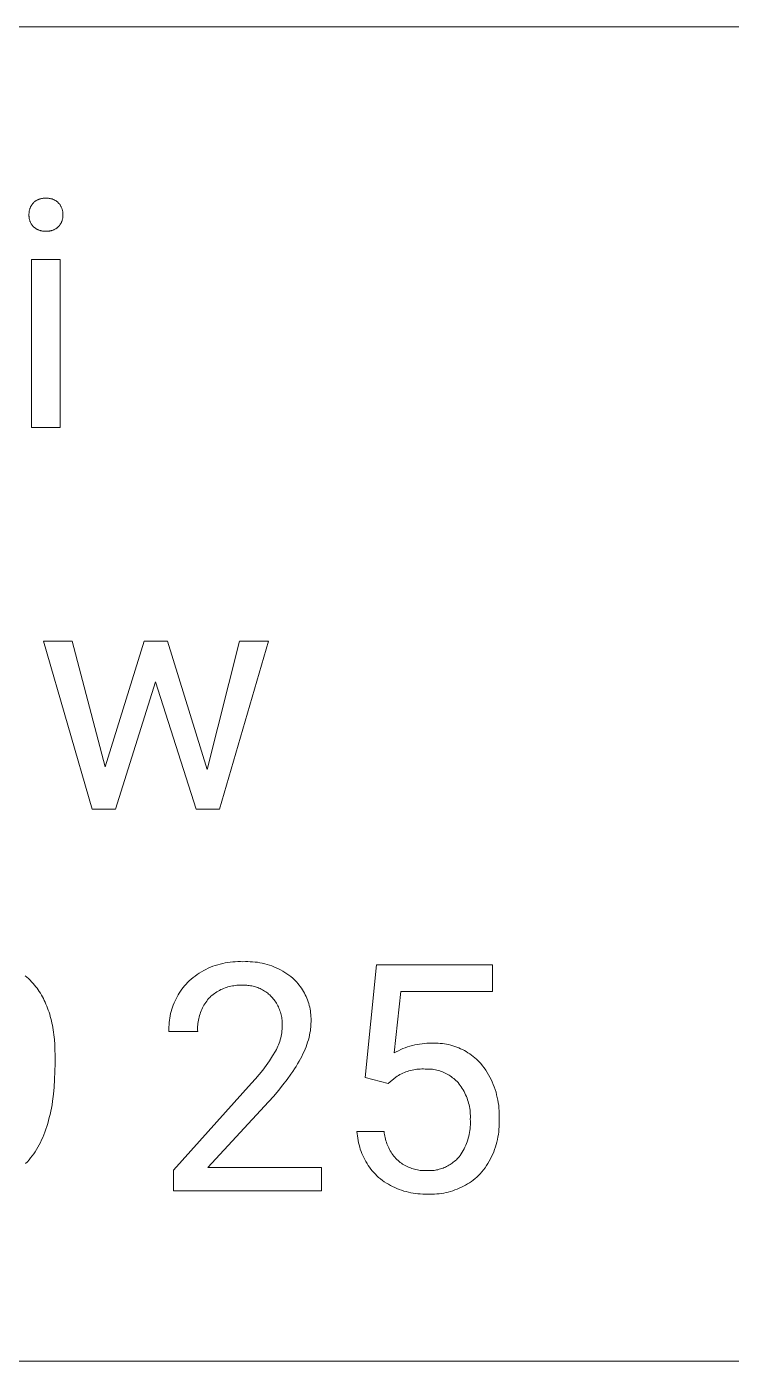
# Model space of a CAD drawing. Header units: millimetres. Extents: x 1383 to 4664, y -160 to 2132.
# Drawn here: x 4164.6 to 4261.4, y 23.5 to 206.8 of the extents above; entities that cross this region are included whole.
import ezdxf

# ---------------------------------------------------------------- set-up
doc = ezdxf.new("R2010")
doc.units = ezdxf.units.MM
doc.header["$MEASUREMENT"] = 0
doc.layers.add('Domyślny', color=7, linetype='Continuous', true_color=0x000000)

msp = doc.modelspace()

# ---------------------------------------------------------------- linework, layer by layer
at = {"layer": 'Domyślny', "color": 18, "lineweight": 15, "true_color": 0x000000}
for p, q in [((4660.84, 206.84), (3424, 206.84)), ((4164.91, 181.47), (4164.92, 181.55)), ((4164.92, 181.55), (4164.94, 181.63)), ((4164.94, 181.63), (4164.96, 181.7)), ((4164.96, 181.7), (4164.99, 181.78)), ((4164.99, 181.78), (4165.01, 181.86)), ((4165.01, 181.86), (4165.04, 181.93)), ((4165.04, 181.93), (4165.07, 182)), ((4165.07, 182), (4165.1, 182.08)), ((4165.1, 182.08), (4165.14, 182.15)), ((4165.14, 182.15), (4165.18, 182.22)), ((4165.18, 182.22), (4165.22, 182.29)), ((4165.22, 182.29), (4165.26, 182.36)), ((4165.26, 182.36), (4165.3, 182.42)), ((4165.3, 182.42), (4165.35, 182.49)), ((4165.35, 182.49), (4165.4, 182.55)), ((4165.4, 182.55), (4165.45, 182.61)), ((4165.45, 182.61), (4165.51, 182.66)), ((4165.51, 182.66), (4165.56, 182.72)), ((4165.56, 182.72), (4165.62, 182.77)), ((4165.62, 182.77), (4165.68, 182.81)), ((4165.68, 182.81), (4165.74, 182.86)), ((4165.74, 182.86), (4165.81, 182.9)), ((4165.81, 182.9), (4165.87, 182.95)), ((4165.87, 182.95), (4165.94, 182.99)), ((4165.94, 182.99), (4166.01, 183.02)), ((4166.01, 183.02), (4166.08, 183.06)), ((4166.08, 183.06), (4166.15, 183.09)), ((4166.15, 183.09), (4166.22, 183.12)), ((4166.22, 183.12), (4166.29, 183.15)), ((4166.29, 183.15), (4166.36, 183.17)), ((4166.36, 183.17), (4166.44, 183.19)), ((4166.44, 183.19), (4166.51, 183.21)), ((4166.51, 183.21), (4166.59, 183.23)), ((4166.59, 183.23), (4166.66, 183.25)), ((4166.66, 183.25), (4166.74, 183.26)), ((4166.74, 183.26), (4166.81, 183.27)), ((4166.81, 183.27), (4166.89, 183.28)), ((4166.89, 183.28), (4166.97, 183.28)), ((4166.97, 183.28), (4167.04, 183.28)), ((4167.04, 183.28), (4167.12, 183.28)), ((4167.12, 183.28), (4167.2, 183.28)), ((4167.2, 183.28), (4167.28, 183.28)), ((4167.28, 183.28), (4167.35, 183.28)), ((4167.35, 183.28), (4167.43, 183.28)), ((4167.43, 183.28), (4167.51, 183.27)), ((4167.51, 183.27), (4167.58, 183.27)), ((4167.58, 183.27), (4167.66, 183.26)), ((4167.66, 183.26), (4167.74, 183.25)), ((4167.74, 183.25), (4167.81, 183.23)), ((4167.81, 183.23), (4167.89, 183.21)), ((4167.89, 183.21), (4167.96, 183.19)), ((4167.96, 183.19), (4168.04, 183.17)), ((4168.04, 183.17), (4168.11, 183.15)), ((4168.11, 183.15), (4168.18, 183.12)), ((4168.18, 183.12), (4168.25, 183.09)), ((4168.25, 183.09), (4168.32, 183.06)), ((4168.32, 183.06), (4168.39, 183.02)), ((4168.39, 183.02), (4168.46, 182.98)), ((4168.46, 182.98), (4168.53, 182.95)), ((4168.53, 182.95), (4168.59, 182.9)), ((4168.59, 182.9), (4168.65, 182.86)), ((4168.65, 182.86), (4168.72, 182.81)), ((4168.72, 182.81), (4168.78, 182.77)), ((4168.78, 182.77), (4168.84, 182.72)), ((4168.84, 182.72), (4168.89, 182.66)), ((4168.89, 182.66), (4168.95, 182.61)), ((4168.95, 182.61), (4169, 182.55)), ((4169, 182.55), (4169.05, 182.49)), ((4169.05, 182.49), (4169.1, 182.42)), ((4169.1, 182.42), (4169.14, 182.36)), ((4169.14, 182.36), (4169.19, 182.29)), ((4169.19, 182.29), (4169.23, 182.22)), ((4169.23, 182.22), (4169.27, 182.15)), ((4169.27, 182.15), (4169.31, 182.08)), ((4169.31, 182.08), (4169.34, 182.01)), ((4169.34, 182.01), (4169.37, 181.93)), ((4169.37, 181.93), (4169.4, 181.86)), ((4169.4, 181.86), (4169.43, 181.78)), ((4169.43, 181.78), (4169.45, 181.71)), ((4169.45, 181.71), (4169.47, 181.63)), ((4169.47, 181.63), (4169.49, 181.55)), ((4169.49, 181.55), (4169.51, 181.47)), ((4164.87, 181.15), (4164.88, 181.23)), ((4164.87, 181.07), (4164.87, 181.15)), ((4164.87, 180.99), (4164.87, 181.07)), ((4164.87, 180.91), (4164.87, 180.99)), ((4164.87, 180.83), (4164.87, 180.91)), ((4164.88, 180.75), (4164.87, 180.83)), ((4164.88, 181.23), (4164.89, 181.31)), ((4164.88, 180.68), (4164.88, 180.75)), ((4164.89, 180.6), (4164.88, 180.68)), ((4164.89, 181.31), (4164.9, 181.39)), ((4164.91, 180.52), (4164.89, 180.6)), ((4164.9, 181.39), (4164.91, 181.47)), ((4164.92, 180.44), (4164.91, 180.52)), ((4164.94, 180.36), (4164.92, 180.44)), ((4164.96, 180.29), (4164.94, 180.36)), ((4164.98, 180.21), (4164.96, 180.29)), ((4165.01, 180.13), (4164.98, 180.21)), ((4165.04, 180.06), (4165.01, 180.13)), ((4165.07, 179.99), (4165.04, 180.06)), ((4165.1, 179.92), (4165.07, 179.99)), ((4165.14, 179.84), (4165.1, 179.92)), ((4165.17, 179.77), (4165.14, 179.84)), ((4165.21, 179.71), (4165.17, 179.77)), ((4165.26, 179.64), (4165.21, 179.71)), ((4169.22, 179.75), (4169.18, 179.69)), ((4169.26, 179.82), (4169.22, 179.75)), ((4169.3, 179.89), (4169.26, 179.82)), ((4169.33, 179.96), (4169.3, 179.89)), ((4169.36, 180.03), (4169.33, 179.96)), ((4169.39, 180.1), (4169.36, 180.03)), ((4169.42, 180.17), (4169.39, 180.1)), ((4169.44, 180.24), (4169.42, 180.17)), ((4169.46, 180.31), (4169.44, 180.24)), ((4169.48, 180.39), (4169.46, 180.31)), ((4169.5, 180.46), (4169.48, 180.39)), ((4169.51, 180.54), (4169.5, 180.46)), ((4169.51, 181.47), (4169.52, 181.39)), ((4169.53, 180.61), (4169.51, 180.54)), ((4169.52, 181.39), (4169.53, 181.31)), ((4169.53, 181.31), (4169.54, 181.23)), ((4169.54, 180.69), (4169.53, 180.61)), ((4169.54, 181.23), (4169.55, 181.15)), ((4169.55, 180.84), (4169.54, 180.76)), ((4169.54, 180.76), (4169.54, 180.69)), ((4169.55, 181.15), (4169.55, 181.07)), ((4169.55, 181.07), (4169.55, 180.99)), ((4169.55, 180.99), (4169.55, 180.92)), ((4169.55, 180.92), (4169.55, 180.84)), ((4165.3, 179.57), (4165.26, 179.64)), ((4165.35, 179.51), (4165.3, 179.57)), ((4165.4, 179.45), (4165.35, 179.51)), ((4165.45, 179.39), (4165.4, 179.45)), ((4165.51, 179.33), (4165.45, 179.39)), ((4165.56, 179.28), (4165.51, 179.33)), ((4165.62, 179.24), (4165.56, 179.28)), ((4165.68, 179.19), (4165.62, 179.24)), ((4165.75, 179.14), (4165.68, 179.19)), ((4165.81, 179.1), (4165.75, 179.14)), ((4165.88, 179.06), (4165.81, 179.1)), ((4165.94, 179.02), (4165.88, 179.06)), ((4166.01, 178.99), (4165.94, 179.02)), ((4166.08, 178.96), (4166.01, 178.99)), ((4166.15, 178.92), (4166.08, 178.96)), ((4166.22, 178.9), (4166.15, 178.92)), ((4166.29, 178.87), (4166.22, 178.9)), ((4166.37, 178.85), (4166.29, 178.87)), ((4166.44, 178.83), (4166.37, 178.85)), ((4166.51, 178.81), (4166.44, 178.83)), ((4166.59, 178.79), (4166.51, 178.81)), ((4166.66, 178.78), (4166.59, 178.79)), ((4166.74, 178.77), (4166.66, 178.78)), ((4166.82, 178.76), (4166.74, 178.77)), ((4166.89, 178.75), (4166.82, 178.76)), ((4166.97, 178.75), (4166.89, 178.75)), ((4167.05, 178.75), (4166.97, 178.75)), ((4167.12, 178.75), (4167.05, 178.75)), ((4167.2, 178.75), (4167.12, 178.75)), ((4167.28, 178.75), (4167.2, 178.75)), ((4167.36, 178.75), (4167.28, 178.75)), ((4167.44, 178.75), (4167.36, 178.75)), ((4167.52, 178.75), (4167.44, 178.75)), ((4167.6, 178.76), (4167.52, 178.75)), ((4167.68, 178.77), (4167.6, 178.76)), ((4167.76, 178.78), (4167.68, 178.77)), ((4167.83, 178.8), (4167.76, 178.78)), ((4167.91, 178.81), (4167.83, 178.8)), ((4167.99, 178.84), (4167.91, 178.81)), ((4168.07, 178.86), (4167.99, 178.84)), ((4168.14, 178.88), (4168.07, 178.86)), ((4168.22, 178.91), (4168.14, 178.88)), ((4168.29, 178.94), (4168.22, 178.91)), ((4168.36, 178.98), (4168.29, 178.94)), ((4168.43, 179.01), (4168.36, 178.98)), ((4168.5, 179.05), (4168.43, 179.01)), ((4168.57, 179.09), (4168.5, 179.05)), ((4168.64, 179.14), (4168.57, 179.09)), ((4168.7, 179.18), (4168.64, 179.14)), ((4168.77, 179.23), (4168.7, 179.18)), ((4168.83, 179.28), (4168.77, 179.23)), ((4168.89, 179.33), (4168.83, 179.28)), ((4168.95, 179.39), (4168.89, 179.33)), ((4169, 179.44), (4168.95, 179.39)), ((4169.05, 179.5), (4169, 179.44)), ((4169.09, 179.56), (4169.05, 179.5)), ((4169.14, 179.63), (4169.09, 179.56)), ((4169.18, 179.69), (4169.14, 179.63)), ((4165.2, 151.78), (4165.2, 174.86)), ((4165.2, 174.86), (4169.14, 174.86)), ((4169.14, 174.86), (4169.14, 151.78)), ((4169.14, 151.78), (4165.2, 151.78)), ((4173.58, 99.33), (4166.87, 122.42)), ((4166.87, 122.42), (4170.81, 122.42)), ((4170.81, 122.42), (4175.35, 105.14)), ((4175.35, 105.14), (4180.73, 122.42)), ((4180.73, 122.42), (4183.91, 122.42)), ((4183.91, 122.42), (4189.39, 104.78)), ((4189.39, 104.78), (4193.83, 122.42)), ((4197.78, 122.42), (4191.05, 99.33)), ((4193.83, 122.42), (4197.78, 122.42)), ((4182.25, 116.84), (4176.78, 99.33)), ((4187.85, 99.33), (4182.25, 116.84)), ((4176.78, 99.33), (4173.58, 99.33)), ((4191.05, 99.33), (4187.85, 99.33)), ((4188.58, 76.98), (4188.89, 77.16)), ((4188.89, 77.16), (4189.2, 77.32)), ((4189.2, 77.32), (4189.51, 77.47)), ((4189.51, 77.47), (4189.83, 77.61)), ((4189.83, 77.61), (4190.16, 77.74)), ((4190.16, 77.74), (4190.49, 77.86)), ((4190.49, 77.86), (4190.82, 77.96)), ((4190.82, 77.96), (4191.16, 78.06)), ((4191.16, 78.06), (4191.5, 78.14)), ((4191.5, 78.14), (4191.84, 78.21)), ((4191.84, 78.21), (4192.19, 78.27)), ((4192.19, 78.27), (4192.53, 78.32)), ((4192.53, 78.32), (4192.88, 78.36)), ((4192.88, 78.36), (4193.23, 78.38)), ((4193.23, 78.38), (4193.58, 78.39)), ((4193.58, 78.39), (4193.93, 78.39)), ((4193.93, 78.39), (4194.28, 78.38)), ((4194.28, 78.38), (4194.62, 78.39)), ((4194.62, 78.39), (4194.95, 78.39)), ((4194.95, 78.39), (4195.29, 78.38)), ((4195.29, 78.38), (4195.62, 78.36)), ((4195.62, 78.36), (4195.96, 78.33)), ((4195.96, 78.33), (4196.29, 78.29)), ((4196.29, 78.29), (4196.62, 78.23)), ((4196.62, 78.23), (4196.95, 78.16)), ((4196.95, 78.16), (4197.28, 78.09)), ((4197.28, 78.09), (4197.6, 78)), ((4197.6, 78), (4197.92, 77.9)), ((4197.92, 77.9), (4198.24, 77.79)), ((4198.24, 77.79), (4198.55, 77.67)), ((4198.55, 77.67), (4198.86, 77.53)), ((4198.86, 77.53), (4199.16, 77.39)), ((4199.16, 77.39), (4199.46, 77.24)), ((4199.46, 77.24), (4199.76, 77.08)), ((4199.76, 77.08), (4200.04, 76.9)), ((4211.07, 62.46), (4212.66, 77.95)), ((4212.66, 77.95), (4228.58, 77.95)), ((4228.58, 77.95), (4228.58, 74.3)), ((4164.36, 76.44), (4164.59, 76.25)), ((4164.59, 76.25), (4164.81, 76.05)), ((4164.81, 76.05), (4165.03, 75.84)), ((4165.03, 75.84), (4165.24, 75.62)), ((4165.24, 75.62), (4165.44, 75.4)), ((4165.44, 75.4), (4165.63, 75.17)), ((4186.27, 75.06), (4186.47, 75.29)), ((4186.47, 75.29), (4186.68, 75.52)), ((4186.68, 75.52), (4186.9, 75.74)), ((4186.9, 75.74), (4187.16, 75.97)), ((4187.16, 75.97), (4187.43, 76.19)), ((4187.43, 76.19), (4187.71, 76.4)), ((4187.71, 76.4), (4187.99, 76.61)), ((4187.99, 76.61), (4188.28, 76.8)), ((4188.28, 76.8), (4188.58, 76.98)), ((4200.04, 76.9), (4200.33, 76.72)), ((4200.33, 76.72), (4200.6, 76.53)), ((4200.6, 76.53), (4200.87, 76.33)), ((4200.87, 76.33), (4201.13, 76.12)), ((4201.13, 76.12), (4201.32, 75.94)), ((4201.32, 75.94), (4201.51, 75.75)), ((4201.51, 75.75), (4201.68, 75.56)), ((4201.68, 75.56), (4201.85, 75.37)), ((4201.85, 75.37), (4202.02, 75.16)), ((4165.63, 75.17), (4165.81, 74.94)), ((4165.81, 74.94), (4165.98, 74.72)), ((4165.98, 74.72), (4166.14, 74.5)), ((4166.14, 74.5), (4166.29, 74.27)), ((4166.29, 74.27), (4166.44, 74.04)), ((4166.44, 74.04), (4166.58, 73.8)), ((4166.58, 73.8), (4166.72, 73.55)), ((4166.72, 73.55), (4166.85, 73.31)), ((4185.09, 73.27), (4185.23, 73.54)), ((4185.23, 73.54), (4185.38, 73.81)), ((4185.38, 73.81), (4185.54, 74.07)), ((4185.54, 74.07), (4185.71, 74.33)), ((4185.71, 74.33), (4185.89, 74.58)), ((4185.89, 74.58), (4186.07, 74.82)), ((4186.07, 74.82), (4186.27, 75.06)), ((4189.72, 73.48), (4189.57, 73.31)), ((4189.87, 73.62), (4189.72, 73.48)), ((4190.03, 73.75), (4189.87, 73.62)), ((4190.19, 73.88), (4190.03, 73.75)), ((4190.36, 74.01), (4190.19, 73.88)), ((4190.53, 74.12), (4190.36, 74.01)), ((4190.7, 74.24), (4190.53, 74.12)), ((4190.88, 74.34), (4190.7, 74.24)), ((4191.07, 74.44), (4190.88, 74.34)), ((4191.25, 74.54), (4191.07, 74.44)), ((4191.44, 74.62), (4191.25, 74.54)), ((4191.63, 74.71), (4191.44, 74.62)), ((4191.83, 74.78), (4191.63, 74.71)), ((4192.02, 74.85), (4191.83, 74.78)), ((4192.22, 74.91), (4192.02, 74.85)), ((4192.42, 74.96), (4192.22, 74.91)), ((4192.63, 75.01), (4192.42, 74.96)), ((4192.83, 75.05), (4192.63, 75.01)), ((4193.04, 75.08), (4192.83, 75.05)), ((4193.24, 75.11), (4193.04, 75.08)), ((4193.45, 75.13), (4193.24, 75.11)), ((4193.66, 75.14), (4193.45, 75.13)), ((4193.87, 75.15), (4193.66, 75.14)), ((4194.07, 75.14), (4193.87, 75.15)), ((4194.28, 75.14), (4194.07, 75.14)), ((4194.46, 75.14), (4194.28, 75.14)), ((4194.63, 75.14), (4194.46, 75.14)), ((4194.8, 75.13), (4194.63, 75.14)), ((4194.98, 75.12), (4194.8, 75.13)), ((4195.15, 75.1), (4194.98, 75.12)), ((4195.32, 75.08), (4195.15, 75.1)), ((4195.5, 75.05), (4195.32, 75.08)), ((4195.67, 75.01), (4195.5, 75.05)), ((4195.83, 74.97), (4195.67, 75.01)), ((4196, 74.92), (4195.83, 74.97)), ((4196.17, 74.87), (4196, 74.92)), ((4196.33, 74.81), (4196.17, 74.87)), ((4196.49, 74.75), (4196.33, 74.81)), ((4196.65, 74.68), (4196.49, 74.75)), ((4196.81, 74.6), (4196.65, 74.68)), ((4196.96, 74.52), (4196.81, 74.6)), ((4197.12, 74.43), (4196.96, 74.52)), ((4197.26, 74.34), (4197.12, 74.43)), ((4197.41, 74.25), (4197.26, 74.34)), ((4197.55, 74.15), (4197.41, 74.25)), ((4197.69, 74.04), (4197.55, 74.15)), ((4197.82, 73.93), (4197.69, 74.04)), ((4197.96, 73.82), (4197.82, 73.93)), ((4198.08, 73.7), (4197.96, 73.82)), ((4198.2, 73.57), (4198.08, 73.7)), ((4198.33, 73.43), (4198.2, 73.57)), ((4198.45, 73.29), (4198.33, 73.43)), ((4202.02, 75.16), (4202.17, 74.95)), ((4202.17, 74.95), (4202.32, 74.74)), ((4202.32, 74.74), (4202.46, 74.52)), ((4202.46, 74.52), (4202.6, 74.3)), ((4202.6, 74.3), (4202.73, 74.07)), ((4202.73, 74.07), (4202.85, 73.84)), ((4202.85, 73.84), (4202.96, 73.6)), ((4202.96, 73.6), (4203.06, 73.37)), ((4203.06, 73.37), (4203.16, 73.12)), ((4216, 74.3), (4215.06, 65.84)), ((4228.58, 74.3), (4216, 74.3)), ((4166.85, 73.31), (4166.97, 73.05)), ((4166.97, 73.05), (4167.1, 72.8)), ((4167.1, 72.8), (4167.21, 72.53)), ((4167.21, 72.53), (4167.32, 72.27)), ((4167.32, 72.27), (4167.43, 72)), ((4167.43, 72), (4167.53, 71.72)), ((4167.53, 71.72), (4167.63, 71.44)), ((4184.35, 71.24), (4184.43, 71.54)), ((4184.43, 71.54), (4184.51, 71.84)), ((4184.51, 71.84), (4184.61, 72.13)), ((4184.61, 72.13), (4184.71, 72.42)), ((4184.71, 72.42), (4184.83, 72.71)), ((4184.83, 72.71), (4184.95, 72.99)), ((4184.95, 72.99), (4185.09, 73.27)), ((4188.54, 71.61), (4188.46, 71.41)), ((4188.63, 71.82), (4188.54, 71.61)), ((4188.72, 72.02), (4188.63, 71.82)), ((4188.82, 72.21), (4188.72, 72.02)), ((4188.93, 72.4), (4188.82, 72.21)), ((4189.05, 72.59), (4188.93, 72.4)), ((4189.17, 72.78), (4189.05, 72.59)), ((4189.3, 72.96), (4189.17, 72.78)), ((4189.43, 73.14), (4189.3, 72.96)), ((4189.57, 73.31), (4189.43, 73.14)), ((4198.57, 73.14), (4198.45, 73.29)), ((4198.68, 72.98), (4198.57, 73.14)), ((4198.79, 72.83), (4198.68, 72.98)), ((4198.89, 72.67), (4198.79, 72.83)), ((4198.98, 72.5), (4198.89, 72.67)), ((4199.07, 72.33), (4198.98, 72.5)), ((4199.16, 72.16), (4199.07, 72.33)), ((4199.24, 71.99), (4199.16, 72.16)), ((4199.31, 71.82), (4199.24, 71.99)), ((4199.37, 71.64), (4199.31, 71.82)), ((4199.43, 71.46), (4199.37, 71.64)), ((4203.16, 73.12), (4203.25, 72.88)), ((4203.25, 72.88), (4203.32, 72.63)), ((4203.32, 72.63), (4203.4, 72.38)), ((4203.4, 72.38), (4203.46, 72.13)), ((4203.46, 72.13), (4203.51, 71.87)), ((4203.51, 71.87), (4203.56, 71.61)), ((4203.56, 71.61), (4203.59, 71.36)), ((4167.63, 71.44), (4167.72, 71.15)), ((4167.72, 71.15), (4167.8, 70.86)), ((4167.8, 70.86), (4167.88, 70.56)), ((4167.88, 70.56), (4167.96, 70.26)), ((4167.96, 70.26), (4168.02, 69.95)), ((4168.02, 69.95), (4168.09, 69.64)), ((4184.12, 69.41), (4184.13, 69.72)), ((4184.13, 69.72), (4184.16, 70.03)), ((4184.16, 70.03), (4184.19, 70.33)), ((4184.19, 70.33), (4184.23, 70.64)), ((4184.23, 70.64), (4184.29, 70.94)), ((4184.29, 70.94), (4184.35, 71.24)), ((4188.08, 69.68), (4188.06, 69.46)), ((4188.1, 69.9), (4188.08, 69.68)), ((4188.13, 70.12), (4188.1, 69.9)), ((4188.16, 70.34), (4188.13, 70.12)), ((4188.21, 70.56), (4188.16, 70.34)), ((4188.26, 70.77), (4188.21, 70.56)), ((4188.32, 70.99), (4188.26, 70.77)), ((4188.39, 71.2), (4188.32, 70.99)), ((4188.46, 71.41), (4188.39, 71.2)), ((4199.49, 71.28), (4199.43, 71.46)), ((4199.53, 71.09), (4199.49, 71.28)), ((4199.57, 70.91), (4199.53, 71.09)), ((4199.61, 70.72), (4199.57, 70.91)), ((4199.64, 70.53), (4199.61, 70.72)), ((4199.66, 70.34), (4199.64, 70.53)), ((4199.67, 70.15), (4199.66, 70.34)), ((4199.68, 69.96), (4199.67, 70.15)), ((4199.68, 69.78), (4199.68, 69.96)), ((4199.68, 69.59), (4199.68, 69.78)), ((4203.59, 71.36), (4203.62, 71.1)), ((4203.62, 71.1), (4203.64, 70.84)), ((4203.64, 69.77), (4203.63, 69.62)), ((4203.64, 70.84), (4203.65, 70.58)), ((4203.65, 70.06), (4203.64, 69.91)), ((4203.64, 69.91), (4203.64, 69.77)), ((4203.65, 70.58), (4203.65, 70.32)), ((4203.65, 70.32), (4203.65, 70.06)), ((4168.09, 69.64), (4168.15, 69.33)), ((4168.15, 69.33), (4168.2, 69.01)), ((4168.2, 69.01), (4168.25, 68.68)), ((4168.25, 68.68), (4168.29, 68.35)), ((4168.29, 68.35), (4168.37, 67.68)), ((4184.11, 69.11), (4184.12, 69.41)), ((4184.12, 68.8), (4184.11, 69.11)), ((4188.07, 68.8), (4184.12, 68.8)), ((4188.06, 69.46), (4188.06, 69.24)), ((4188.06, 69.24), (4188.06, 69.02)), ((4188.06, 69.02), (4188.07, 68.8)), ((4199.42, 67.66), (4199.48, 67.9)), ((4199.48, 67.9), (4199.53, 68.14)), ((4199.53, 68.14), (4199.58, 68.38)), ((4199.58, 68.38), (4199.61, 68.62)), ((4199.61, 68.62), (4199.64, 68.86)), ((4199.64, 68.86), (4199.66, 69.1)), ((4199.66, 69.1), (4199.68, 69.34)), ((4199.68, 69.34), (4199.68, 69.59)), ((4203.37, 67.97), (4203.28, 67.66)), ((4203.44, 68.28), (4203.37, 67.97)), ((4203.5, 68.58), (4203.44, 68.28)), ((4203.55, 68.88), (4203.5, 68.58)), ((4203.58, 69.03), (4203.55, 68.88)), ((4203.59, 69.18), (4203.58, 69.03)), ((4203.61, 69.33), (4203.59, 69.18)), ((4203.62, 69.48), (4203.61, 69.33)), ((4203.63, 69.62), (4203.62, 69.48)), ((4168.37, 67.68), (4168.42, 66.98)), ((4168.42, 66.98), (4168.45, 66.27)), ((4168.45, 66.27), (4168.46, 65.53)), ((4198.37, 65.42), (4198.78, 66.09)), ((4198.78, 66.09), (4198.9, 66.3)), ((4198.9, 66.3), (4199, 66.52)), ((4199, 66.52), (4199.1, 66.75)), ((4199.1, 66.75), (4199.19, 66.97)), ((4199.19, 66.97), (4199.28, 67.2)), ((4199.28, 67.2), (4199.35, 67.43)), ((4199.35, 67.43), (4199.42, 67.66)), ((4202.68, 66.04), (4202.53, 65.71)), ((4202.82, 66.37), (4202.68, 66.04)), ((4202.96, 66.7), (4202.82, 66.37)), ((4203.08, 67.02), (4202.96, 66.7)), ((4203.18, 67.34), (4203.08, 67.02)), ((4203.28, 67.66), (4203.18, 67.34)), ((4215.36, 66), (4215.66, 66.15)), ((4215.66, 66.15), (4215.97, 66.3)), ((4215.97, 66.3), (4216.28, 66.43)), ((4216.28, 66.43), (4216.6, 66.56)), ((4216.6, 66.56), (4216.92, 66.67)), ((4216.92, 66.67), (4217.24, 66.77)), ((4217.24, 66.77), (4217.57, 66.86)), ((4217.57, 66.86), (4217.9, 66.94)), ((4217.9, 66.94), (4218.23, 67.01)), ((4218.23, 67.01), (4218.56, 67.06)), ((4218.56, 67.06), (4218.9, 67.11)), ((4218.9, 67.11), (4219.24, 67.14)), ((4219.24, 67.14), (4219.57, 67.17)), ((4219.57, 67.17), (4219.91, 67.18)), ((4219.91, 67.18), (4220.25, 67.18)), ((4220.25, 67.18), (4220.54, 67.19)), ((4220.54, 67.19), (4220.83, 67.19)), ((4220.83, 67.19), (4221.12, 67.18)), ((4221.12, 67.18), (4221.41, 67.16)), ((4221.41, 67.16), (4221.7, 67.13)), ((4221.7, 67.13), (4221.99, 67.09)), ((4221.99, 67.09), (4222.27, 67.04)), ((4222.27, 67.04), (4222.56, 66.98)), ((4222.56, 66.98), (4222.84, 66.91)), ((4222.84, 66.91), (4223.12, 66.83)), ((4223.12, 66.83), (4223.39, 66.74)), ((4223.39, 66.74), (4223.67, 66.64)), ((4223.67, 66.64), (4223.94, 66.54)), ((4223.94, 66.54), (4224.2, 66.42)), ((4224.2, 66.42), (4224.46, 66.3)), ((4224.46, 66.3), (4224.72, 66.16)), ((4224.72, 66.16), (4224.97, 66.02)), ((4224.97, 66.02), (4225.22, 65.87)), ((4168.46, 64.38), (4168.44, 63.27)), ((4168.46, 65.53), (4168.46, 64.38)), ((4197.48, 64.11), (4197.94, 64.76)), ((4197.94, 64.76), (4198.37, 65.42)), ((4201.8, 64.34), (4201.59, 63.99)), ((4202, 64.69), (4201.8, 64.34)), ((4202.19, 65.03), (4202, 64.69)), ((4202.36, 65.37), (4202.19, 65.03)), ((4202.53, 65.71), (4202.36, 65.37)), ((4215.06, 65.84), (4215.36, 66)), ((4225.22, 65.87), (4225.47, 65.71)), ((4225.47, 65.71), (4225.7, 65.54)), ((4225.7, 65.54), (4225.93, 65.37)), ((4225.93, 65.37), (4226.16, 65.19)), ((4226.16, 65.19), (4226.38, 65)), ((4226.38, 65), (4226.59, 64.8)), ((4226.59, 64.8), (4226.8, 64.59)), ((4226.8, 64.59), (4226.99, 64.38)), ((4226.99, 64.38), (4227.23, 64.09)), ((4168.44, 63.27), (4168.4, 62.2)), ((4196, 62.26), (4196.52, 62.86)), ((4196.52, 62.86), (4197.01, 63.48)), ((4197.01, 63.48), (4197.48, 64.11)), ((4200.88, 62.92), (4200.36, 62.19)), ((4201.13, 63.28), (4200.88, 62.92)), ((4201.36, 63.64), (4201.13, 63.28)), ((4201.59, 63.99), (4201.36, 63.64)), ((4214.23, 61.65), (4211.07, 62.46)), ((4215.28, 62.5), (4214.23, 61.65)), ((4215.47, 62.63), (4215.28, 62.5)), ((4215.66, 62.74), (4215.47, 62.63)), ((4215.86, 62.86), (4215.66, 62.74)), ((4216.06, 62.96), (4215.86, 62.86)), ((4216.26, 63.06), (4216.06, 62.96)), ((4216.47, 63.15), (4216.26, 63.06)), ((4216.68, 63.23), (4216.47, 63.15)), ((4216.89, 63.3), (4216.68, 63.23)), ((4217.11, 63.37), (4216.89, 63.3)), ((4217.32, 63.43), (4217.11, 63.37)), ((4217.54, 63.48), (4217.32, 63.43)), ((4217.76, 63.53), (4217.54, 63.48)), ((4217.99, 63.57), (4217.76, 63.53)), ((4218.21, 63.6), (4217.99, 63.57)), ((4218.43, 63.62), (4218.21, 63.6)), ((4218.66, 63.63), (4218.43, 63.62)), ((4218.88, 63.64), (4218.66, 63.63)), ((4219.11, 63.64), (4218.88, 63.64)), ((4219.33, 63.63), (4219.11, 63.64)), ((4219.54, 63.63), (4219.33, 63.63)), ((4219.74, 63.63), (4219.54, 63.63)), ((4219.94, 63.62), (4219.74, 63.63)), ((4220.14, 63.61), (4219.94, 63.62)), ((4220.34, 63.59), (4220.14, 63.61)), ((4220.54, 63.56), (4220.34, 63.59)), ((4220.74, 63.52), (4220.54, 63.56)), ((4220.94, 63.48), (4220.74, 63.52)), ((4221.13, 63.43), (4220.94, 63.48)), ((4221.33, 63.37), (4221.13, 63.43)), ((4221.52, 63.3), (4221.33, 63.37)), ((4221.71, 63.23), (4221.52, 63.3)), ((4221.9, 63.16), (4221.71, 63.23)), ((4222.08, 63.07), (4221.9, 63.16)), ((4222.26, 62.98), (4222.08, 63.07)), ((4222.44, 62.89), (4222.26, 62.98)), ((4222.61, 62.78), (4222.44, 62.89)), ((4222.78, 62.68), (4222.61, 62.78)), ((4222.95, 62.56), (4222.78, 62.68)), ((4223.11, 62.44), (4222.95, 62.56)), ((4223.27, 62.32), (4223.11, 62.44)), ((4227.23, 64.09), (4227.45, 63.79)), ((4227.45, 63.79), (4227.66, 63.49)), ((4227.66, 63.49), (4227.86, 63.17)), ((4227.86, 63.17), (4228.05, 62.85)), ((4228.05, 62.85), (4228.23, 62.53)), ((4228.23, 62.53), (4228.4, 62.19)), ((4168.33, 61.16), (4168.24, 60.16)), ((4168.4, 62.2), (4168.33, 61.16)), ((4184.72, 49.72), (4195.47, 61.68)), ((4195.47, 61.68), (4196, 62.26)), ((4199.17, 60.69), (4198.51, 59.92)), ((4199.79, 61.45), (4199.17, 60.69)), ((4200.36, 62.19), (4199.79, 61.45)), ((4223.43, 62.18), (4223.27, 62.32)), ((4223.57, 62.05), (4223.43, 62.18)), ((4223.72, 61.91), (4223.57, 62.05)), ((4223.86, 61.76), (4223.72, 61.91)), ((4224.01, 61.57), (4223.86, 61.76)), ((4224.16, 61.37), (4224.01, 61.57)), ((4224.3, 61.17), (4224.16, 61.37)), ((4224.44, 60.96), (4224.3, 61.17)), ((4224.56, 60.75), (4224.44, 60.96)), ((4224.68, 60.54), (4224.56, 60.75)), ((4224.8, 60.32), (4224.68, 60.54)), ((4228.4, 62.19), (4228.55, 61.86)), ((4228.55, 61.86), (4228.7, 61.51)), ((4228.7, 61.51), (4228.83, 61.17)), ((4228.83, 61.17), (4228.96, 60.81)), ((4228.96, 60.81), (4229.07, 60.46)), ((4168.04, 58.73), (4167.96, 58.27)), ((4168.11, 59.2), (4168.04, 58.73)), ((4168.24, 60.16), (4168.11, 59.2)), ((4197.8, 59.13), (4189.48, 50.1)), ((4198.51, 59.92), (4197.8, 59.13)), ((4224.9, 60.1), (4224.8, 60.32)), ((4225, 59.87), (4224.9, 60.1)), ((4225.09, 59.64), (4225, 59.87)), ((4225.17, 59.41), (4225.09, 59.64)), ((4225.25, 59.18), (4225.17, 59.41)), ((4225.31, 58.94), (4225.25, 59.18)), ((4225.37, 58.7), (4225.31, 58.94)), ((4225.42, 58.46), (4225.37, 58.7)), ((4229.07, 60.46), (4229.16, 60.1)), ((4229.16, 60.1), (4229.25, 59.74)), ((4229.25, 59.74), (4229.32, 59.37)), ((4229.32, 59.37), (4229.39, 59.01)), ((4229.39, 59.01), (4229.44, 58.64)), ((4167.67, 56.96), (4167.56, 56.54)), ((4167.77, 57.39), (4167.67, 56.96)), ((4167.87, 57.83), (4167.77, 57.39)), ((4167.96, 58.27), (4167.87, 57.83)), ((4225.46, 58.22), (4225.42, 58.46)), ((4225.5, 57.97), (4225.46, 58.22)), ((4225.52, 57.73), (4225.5, 57.97)), ((4225.54, 57.48), (4225.52, 57.73)), ((4225.55, 57.24), (4225.54, 57.48)), ((4225.54, 56.75), (4225.55, 56.99)), ((4225.55, 56.99), (4225.55, 57.24)), ((4229.44, 58.64), (4229.47, 58.27)), ((4229.47, 58.27), (4229.5, 57.89)), ((4229.5, 57.89), (4229.51, 57.52)), ((4229.51, 57.15), (4229.5, 56.78)), ((4229.51, 57.52), (4229.51, 57.15)), ((4167.2, 55.35), (4167.06, 54.97)), ((4167.33, 55.74), (4167.2, 55.35)), ((4167.45, 56.14), (4167.33, 55.74)), ((4167.56, 56.54), (4167.45, 56.14)), ((4209.98, 54.74), (4209.96, 55.05)), ((4209.96, 55.05), (4213.7, 55.05)), ((4213.7, 55.05), (4213.72, 54.84)), ((4225.44, 54.91), (4225.48, 55.17)), ((4225.48, 55.17), (4225.51, 55.43)), ((4225.51, 55.43), (4225.53, 55.69)), ((4225.53, 55.69), (4225.55, 55.96)), ((4225.55, 56.48), (4225.54, 56.75)), ((4225.55, 56.22), (4225.55, 56.48)), ((4225.55, 55.96), (4225.55, 56.22)), ((4229.48, 55.36), (4229.45, 55)), ((4229.5, 55.71), (4229.48, 55.36)), ((4229.5, 56.78), (4229.51, 56.42)), ((4229.51, 56.07), (4229.5, 55.71)), ((4229.51, 56.42), (4229.51, 56.07)), ((4166.27, 53.21), (4166.09, 52.89)), ((4166.44, 53.54), (4166.27, 53.21)), ((4166.61, 53.88), (4166.44, 53.54)), ((4166.77, 54.23), (4166.61, 53.88)), ((4166.92, 54.6), (4166.77, 54.23)), ((4167.06, 54.97), (4166.92, 54.6)), ((4210.01, 54.43), (4209.98, 54.74)), ((4210.06, 54.12), (4210.01, 54.43)), ((4210.11, 53.82), (4210.06, 54.12)), ((4210.17, 53.51), (4210.11, 53.82)), ((4210.24, 53.21), (4210.17, 53.51)), ((4210.33, 52.91), (4210.24, 53.21)), ((4213.72, 54.84), (4213.75, 54.62)), ((4213.75, 54.62), (4213.78, 54.41)), ((4213.78, 54.41), (4213.83, 54.2)), ((4213.83, 54.2), (4213.88, 53.99)), ((4213.88, 53.99), (4213.93, 53.78)), ((4213.93, 53.78), (4214, 53.57)), ((4214, 53.57), (4214.07, 53.37)), ((4214.07, 53.37), (4214.15, 53.17)), ((4224.91, 53.15), (4225.01, 53.39)), ((4225.01, 53.39), (4225.1, 53.64)), ((4225.1, 53.64), (4225.18, 53.89)), ((4225.18, 53.89), (4225.26, 54.14)), ((4225.26, 54.14), (4225.33, 54.39)), ((4225.33, 54.39), (4225.39, 54.65)), ((4225.39, 54.65), (4225.44, 54.91)), ((4229.1, 53.26), (4229, 52.92)), ((4229.19, 53.6), (4229.1, 53.26)), ((4229.27, 53.95), (4229.19, 53.6)), ((4229.34, 54.3), (4229.27, 53.95)), ((4229.4, 54.65), (4229.34, 54.3)), ((4229.45, 55), (4229.4, 54.65)), ((4165.1, 51.42), (4164.88, 51.15)), ((4165.31, 51.69), (4165.1, 51.42)), ((4165.52, 51.98), (4165.31, 51.69)), ((4165.72, 52.27), (4165.52, 51.98)), ((4165.91, 52.57), (4165.72, 52.27)), ((4166.09, 52.89), (4165.91, 52.57)), ((4210.42, 52.61), (4210.33, 52.91)), ((4210.52, 52.32), (4210.42, 52.61)), ((4210.64, 52.03), (4210.52, 52.32)), ((4210.76, 51.74), (4210.64, 52.03)), ((4210.89, 51.46), (4210.76, 51.74)), ((4211.03, 51.18), (4210.89, 51.46)), ((4214.15, 53.17), (4214.24, 52.97)), ((4214.24, 52.97), (4214.33, 52.78)), ((4214.33, 52.78), (4214.43, 52.58)), ((4214.43, 52.58), (4214.53, 52.4)), ((4214.53, 52.4), (4214.65, 52.21)), ((4214.65, 52.21), (4214.76, 52.03)), ((4214.76, 52.03), (4214.89, 51.85)), ((4214.89, 51.85), (4215.02, 51.68)), ((4215.02, 51.68), (4215.16, 51.51)), ((4215.16, 51.51), (4215.3, 51.35)), ((4215.3, 51.35), (4215.44, 51.19)), ((4223.74, 51.29), (4223.87, 51.42)), ((4223.87, 51.42), (4223.99, 51.56)), ((4223.99, 51.56), (4224.14, 51.77)), ((4224.14, 51.77), (4224.29, 51.99)), ((4224.29, 51.99), (4224.43, 52.21)), ((4224.43, 52.21), (4224.56, 52.44)), ((4224.56, 52.44), (4224.68, 52.67)), ((4224.68, 52.67), (4224.8, 52.91)), ((4224.8, 52.91), (4224.91, 53.15)), ((4228.47, 51.6), (4228.31, 51.28)), ((4228.62, 51.92), (4228.47, 51.6)), ((4228.75, 52.25), (4228.62, 51.92)), ((4228.88, 52.58), (4228.75, 52.25)), ((4229, 52.92), (4228.88, 52.58)), ((4164.65, 50.9), (4164.41, 50.65)), ((4164.88, 51.15), (4164.65, 50.9)), ((4184.72, 46.88), (4184.72, 49.72)), ((4189.48, 50.1), (4205.08, 50.1)), ((4205.08, 50.1), (4205.08, 46.88)), ((4211.19, 50.91), (4211.03, 51.18)), ((4211.35, 50.65), (4211.19, 50.91)), ((4211.51, 50.38), (4211.35, 50.65)), ((4211.69, 50.13), (4211.51, 50.38)), ((4211.88, 49.88), (4211.69, 50.13)), ((4212.07, 49.64), (4211.88, 49.88)), ((4212.28, 49.4), (4212.07, 49.64)), ((4215.44, 51.19), (4215.6, 51.04)), ((4215.6, 51.04), (4215.75, 50.92)), ((4215.75, 50.92), (4215.91, 50.8)), ((4215.91, 50.8), (4216.07, 50.68)), ((4216.07, 50.68), (4216.24, 50.57)), ((4216.24, 50.57), (4216.41, 50.47)), ((4216.41, 50.47), (4216.59, 50.37)), ((4216.59, 50.37), (4216.76, 50.28)), ((4216.76, 50.28), (4216.94, 50.2)), ((4216.94, 50.2), (4217.12, 50.12)), ((4217.12, 50.12), (4217.31, 50.05)), ((4217.31, 50.05), (4217.5, 49.98)), ((4217.5, 49.98), (4217.69, 49.92)), ((4217.69, 49.92), (4217.88, 49.87)), ((4217.88, 49.87), (4218.07, 49.82)), ((4218.07, 49.82), (4218.27, 49.78)), ((4218.27, 49.78), (4218.46, 49.74)), ((4218.46, 49.74), (4218.66, 49.71)), ((4218.66, 49.71), (4218.86, 49.69)), ((4218.86, 49.69), (4219.05, 49.68)), ((4219.05, 49.68), (4219.25, 49.67)), ((4219.25, 49.67), (4219.45, 49.67)), ((4219.45, 49.67), (4219.65, 49.68)), ((4219.65, 49.68), (4219.83, 49.67)), ((4219.83, 49.67), (4220.01, 49.67)), ((4220.01, 49.67), (4220.19, 49.68)), ((4220.19, 49.68), (4220.38, 49.69)), ((4220.38, 49.69), (4220.56, 49.71)), ((4220.56, 49.71), (4220.74, 49.74)), ((4220.74, 49.74), (4220.91, 49.77)), ((4220.91, 49.77), (4221.09, 49.8)), ((4221.09, 49.8), (4221.27, 49.85)), ((4221.27, 49.85), (4221.44, 49.9)), ((4221.44, 49.9), (4221.61, 49.95)), ((4221.61, 49.95), (4221.79, 50.01)), ((4221.79, 50.01), (4221.95, 50.08)), ((4221.95, 50.08), (4222.12, 50.15)), ((4222.12, 50.15), (4222.28, 50.23)), ((4222.28, 50.23), (4222.45, 50.31)), ((4222.45, 50.31), (4222.6, 50.4)), ((4222.6, 50.4), (4222.76, 50.49)), ((4222.76, 50.49), (4222.91, 50.59)), ((4222.91, 50.59), (4223.06, 50.7)), ((4223.06, 50.7), (4223.2, 50.81)), ((4223.2, 50.81), (4223.34, 50.92)), ((4223.34, 50.92), (4223.48, 51.04)), ((4223.48, 51.04), (4223.62, 51.16)), ((4223.62, 51.16), (4223.74, 51.29)), ((4227.36, 49.78), (4227.14, 49.5)), ((4227.57, 50.07), (4227.36, 49.78)), ((4227.77, 50.36), (4227.57, 50.07)), ((4227.96, 50.66), (4227.77, 50.36)), ((4228.14, 50.97), (4227.96, 50.66)), ((4228.31, 51.28), (4228.14, 50.97)), ((4212.49, 49.17), (4212.28, 49.4)), ((4212.71, 48.95), (4212.49, 49.17)), ((4212.93, 48.74), (4212.71, 48.95)), ((4213.19, 48.53), (4212.93, 48.74)), ((4213.45, 48.33), (4213.19, 48.53)), ((4213.72, 48.14), (4213.45, 48.33)), ((4214, 47.96), (4213.72, 48.14)), ((4214.28, 47.79), (4214, 47.96)), ((4214.57, 47.63), (4214.28, 47.79)), ((4225.15, 47.84), (4224.88, 47.68)), ((4225.42, 48.01), (4225.15, 47.84)), ((4225.69, 48.19), (4225.42, 48.01)), ((4225.94, 48.38), (4225.69, 48.19)), ((4226.2, 48.58), (4225.94, 48.38)), ((4226.44, 48.79), (4226.2, 48.58)), ((4226.68, 49), (4226.44, 48.79)), ((4226.91, 49.23), (4226.68, 49)), ((4227.14, 49.5), (4226.91, 49.23)), ((4205.08, 46.88), (4184.72, 46.88)), ((4214.86, 47.48), (4214.57, 47.63)), ((4215.16, 47.33), (4214.86, 47.48)), ((4215.46, 47.2), (4215.16, 47.33)), ((4215.77, 47.08), (4215.46, 47.2)), ((4216.08, 46.97), (4215.77, 47.08)), ((4216.39, 46.87), (4216.08, 46.97)), ((4216.71, 46.78), (4216.39, 46.87)), ((4217.03, 46.7), (4216.71, 46.78)), ((4217.35, 46.63), (4217.03, 46.7)), ((4217.68, 46.57), (4217.35, 46.63)), ((4218, 46.52), (4217.68, 46.57)), ((4218.33, 46.49), (4218, 46.52)), ((4218.66, 46.46), (4218.33, 46.49)), ((4218.99, 46.45), (4218.66, 46.46)), ((4219.32, 46.44), (4218.99, 46.45)), ((4219.65, 46.45), (4219.32, 46.44)), ((4219.97, 46.44), (4219.65, 46.45)), ((4220.29, 46.44), (4219.97, 46.44)), ((4220.61, 46.45), (4220.29, 46.44)), ((4220.93, 46.47), (4220.61, 46.45)), ((4221.25, 46.5), (4220.93, 46.47)), ((4221.57, 46.54), (4221.25, 46.5)), ((4221.88, 46.59), (4221.57, 46.54)), ((4222.2, 46.65), (4221.88, 46.59)), ((4222.51, 46.72), (4222.2, 46.65)), ((4222.82, 46.81), (4222.51, 46.72)), ((4223.12, 46.9), (4222.82, 46.81)), ((4223.43, 47.01), (4223.12, 46.9)), ((4223.73, 47.12), (4223.43, 47.01)), ((4224.02, 47.24), (4223.73, 47.12)), ((4224.31, 47.38), (4224.02, 47.24)), ((4224.6, 47.52), (4224.31, 47.38)), ((4224.88, 47.68), (4224.6, 47.52)), ((3424, 23.47), (4663.94, 23.47))]:
    msp.add_line(p, q, dxfattribs=at)

doc.saveas('drawing.dxf')
